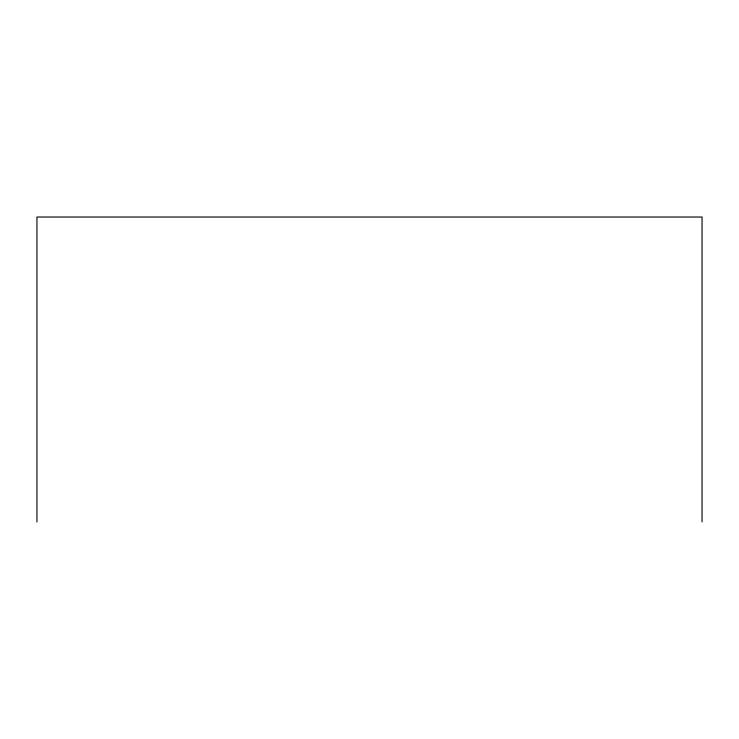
<?xml version="1.0" encoding="UTF-8"?>
<svg xmlns="http://www.w3.org/2000/svg" width="739" height="739" viewBox="0 0 739 739"><rect width="100%" height="100%" fill="white"/><g stroke="black" fill="none" stroke-linecap="round" stroke-linejoin="round"><path stroke-width="1.11" d="M702.05 521.974L702.05 217.026L36.95 217.026L36.95 521.974"/></g></svg>
